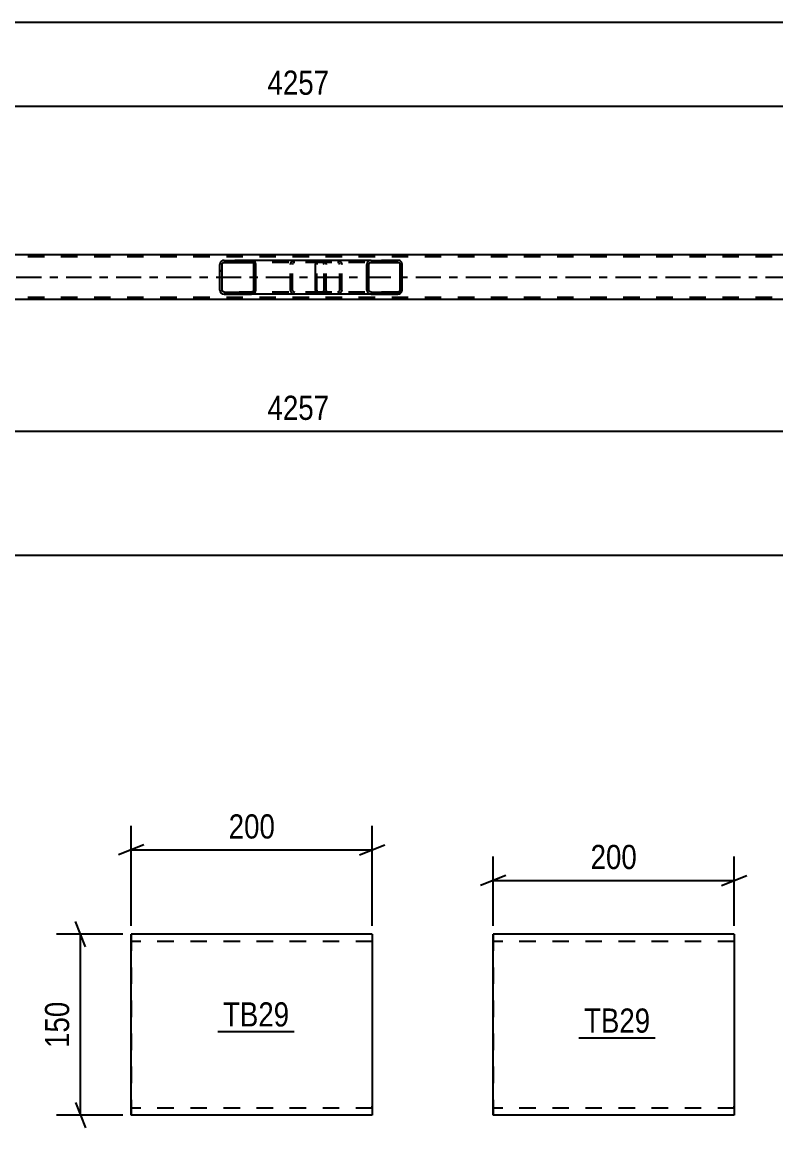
# Model space of a CAD drawing. Header units: millimetres. Extents: x 0 to 841, y 0 to 594.
# Drawn here: x 544 to 633.3, y 129.5 to 260.6 of the extents above; entities that cross this region are included whole.
import ezdxf

# ---------------------------------------------------------------- set-up
doc = ezdxf.new("R2010")
doc.units = ezdxf.units.MM
doc.linetypes.add('DXK_LINE_DOT2', pattern=[3.9198, 1.9599, -1.9599])
doc.linetypes.add('DXK_LINE_DOT3', pattern=[5.9187, 2.979, -0.9799, 0.9799, -0.9799])
doc.styles.add('Arial Narrow', font='ARIALN.TTF', dxfattribs={"height": 0.2})

# ---------------------------------------------------------------- blocks, each defined once
blk = doc.blocks.new('Part-283124494-4360 - 4286')
at = {"color": 7, "linetype": 'DXK_LINE_DOT2'}
for p, q in [((758.27, 232.73), (99.36, 232.73)), ((758.27, 227.93), (99.36, 227.93))]:
    blk.add_line(p, q, dxfattribs=at)
at = {"color": 2, "linetype": 'Continuous'}
for p, q in [((661.03, 232.97), (496.76, 232.97)), ((758.27, 227.69), (241.35, 227.69))]:
    blk.add_line(p, q, dxfattribs=at)
at = {"color": 7, "linetype": 'DXK_LINE_DOT3'}
blk.add_line((99.36, 230.33), (758.27, 230.33), dxfattribs=at)
blk = doc.blocks.new('Part-283124494-4518 - 4286')
at = {"linetype": 'Continuous'}
h = blk.add_hatch(dxfattribs=at)
h.set_pattern_fill('', scale=0.7, style=0, pattern_type=0)
h.set_pattern_definition([(45, (571.6157, 232.0358), (-1.57154, 1.57154), [])])
h.paths.add_polyline_path([(571.65, 231.85), (571.62, 232.04), (571.5, 232.19), (571.34, 232.3), (571.14, 232.33), (567.91, 232.33), (567.71, 232.3), (567.55, 232.19), (567.44, 232.04), (567.4, 231.85), (567.4, 228.81), (567.44, 228.63), (567.55, 228.47), (567.71, 228.37), (567.91, 228.33), (571.14, 228.33), (571.34, 228.37), (571.5, 228.47), (571.62, 228.63), (571.65, 228.81)])
h.paths.add_polyline_path([(571.38, 228.72), (571.32, 228.64), (571.24, 228.59), (571.14, 228.57), (567.91, 228.57), (567.81, 228.59), (567.73, 228.64), (567.67, 228.72), (567.65, 228.81), (567.65, 231.85), (567.67, 231.94), (567.73, 232.02), (567.81, 232.07), (567.91, 232.09), (571.14, 232.09), (571.24, 232.07), (571.32, 232.02), (571.38, 231.94), (571.4, 231.85), (571.4, 228.81)])
at = {"color": 2, "linetype": 'Continuous'}
for p, q in [((567.44, 232.04), (567.4, 231.85)), ((567.65, 231.85), (567.67, 231.94)), ((567.67, 231.94), (567.73, 232.02)), ((567.91, 232.33), (567.71, 232.3)), ((567.73, 232.02), (567.81, 232.07)), ((567.81, 232.07), (567.91, 232.09)), ((567.91, 232.33), (571.14, 232.33)), ((567.91, 232.09), (571.14, 232.09)), ((579.01, 232.33), (571.14, 232.33)), ((571.34, 232.3), (571.14, 232.33)), ((571.14, 232.09), (571.24, 232.07)), ((571.24, 232.07), (571.32, 232.02)), ((571.32, 232.02), (571.38, 231.94)), ((571.38, 231.94), (571.4, 231.85)), ((571.65, 231.85), (571.62, 232.04)), ((567.4, 228.81), (567.4, 231.85)), ((567.65, 228.81), (567.65, 231.85)), ((571.4, 228.81), (571.4, 231.85)), ((571.65, 228.81), (571.65, 231.85)), ((567.4, 228.81), (567.44, 228.63)), ((567.67, 228.72), (567.65, 228.81)), ((567.73, 228.64), (567.67, 228.72)), ((567.71, 228.37), (567.91, 228.33)), ((567.81, 228.59), (567.73, 228.64)), ((567.91, 228.57), (567.81, 228.59)), ((567.91, 228.57), (571.14, 228.57)), ((567.91, 228.33), (571.14, 228.33)), ((571.24, 228.59), (571.14, 228.57)), ((571.14, 228.33), (571.34, 228.37)), ((579.01, 228.33), (571.14, 228.33)), ((571.32, 228.64), (571.24, 228.59)), ((571.38, 228.72), (571.32, 228.64)), ((571.4, 228.81), (571.38, 228.72)), ((571.62, 228.63), (571.65, 228.81))]:
    blk.add_line(p, q, dxfattribs=at)
at = {"color": 7, "linetype": 'DXK_LINE_DOT2'}
for p, q in [((571.14, 232.33), (567.91, 232.33)), ((579.49, 232.09), (567.91, 232.09)), ((575.75, 231.85), (575.79, 232.04)), ((576.02, 231.94), (576, 231.85)), ((576.08, 232.02), (576.02, 231.94)), ((576.06, 232.3), (576.26, 232.33)), ((576.16, 232.07), (576.08, 232.02)), ((576.26, 232.09), (576.16, 232.07)), ((579.49, 232.33), (579.01, 232.33)), ((579.49, 232.33), (579.69, 232.3)), ((579.59, 232.07), (579.49, 232.09)), ((579.67, 232.02), (579.59, 232.07)), ((579.73, 231.94), (579.67, 232.02)), ((579.75, 231.85), (579.73, 231.94)), ((579.97, 232.04), (580, 231.85)), ((575.75, 228.81), (575.75, 231.85)), ((576, 228.81), (576, 231.85)), ((579.75, 228.81), (579.75, 231.85)), ((580, 228.81), (580, 231.85)), ((579.49, 228.57), (567.91, 228.57)), ((571.14, 228.33), (567.91, 228.33)), ((575.79, 228.63), (575.75, 228.81)), ((576, 228.81), (576.02, 228.72)), ((576.02, 228.72), (576.08, 228.64)), ((576.26, 228.33), (576.06, 228.37)), ((576.08, 228.64), (576.1, 228.63)), ((576.1, 228.63), (576.16, 228.59)), ((576.16, 228.59), (576.26, 228.57)), ((579.49, 228.33), (579.01, 228.33)), ((579.49, 228.57), (579.59, 228.59)), ((579.69, 228.37), (579.49, 228.33)), ((579.59, 228.59), (579.67, 228.64)), ((579.67, 228.64), (579.73, 228.72)), ((579.73, 228.72), (579.75, 228.81)), ((580, 228.81), (579.97, 228.63))]:
    blk.add_line(p, q, dxfattribs=at)
at = {"color": 2, "linetype": 'Continuous'}
for centre, start, end in [((567.89, 231.83), 110.7583, 155.68), ((571.16, 231.83), 24.32, 69.2417), ((567.89, 228.83), 204.32, 249.2417), ((571.16, 228.83), 290.7583, 335.68)]:
    blk.add_arc(centre, 0.496, start, end, dxfattribs=at)
at = {"color": 7, "linetype": 'DXK_LINE_DOT2'}
for centre, start, end in [((576.24, 231.83), 110.7583, 155.68), ((579.51, 231.83), 24.32, 69.2417), ((576.24, 228.83), 204.32, 249.2417), ((579.51, 228.83), 290.7583, 335.68)]:
    blk.add_arc(centre, 0.496, start, end, dxfattribs=at)
blk = doc.blocks.new('Part-283124494-4519 - 4286')
at = {"linetype": 'Continuous'}
h = blk.add_hatch(dxfattribs=at)
h.set_pattern_fill('', scale=0.7, style=0, pattern_type=0)
h.set_pattern_definition([(45, (588.961, 232.0358), (-1.57154, 1.57154), [])])
h.paths.add_polyline_path([(589, 231.85), (588.96, 232.04), (588.85, 232.19), (588.69, 232.3), (588.5, 232.33), (585.31, 232.33), (585.12, 232.3), (584.96, 232.19), (584.85, 232.04), (584.81, 231.85), (584.81, 228.81), (584.85, 228.63), (584.96, 228.47), (585.12, 228.37), (585.31, 228.33), (588.5, 228.33), (588.69, 228.37), (588.85, 228.47), (588.96, 228.63), (589, 228.81)])
h.paths.add_polyline_path([(588.73, 228.72), (588.67, 228.64), (588.59, 228.59), (588.5, 228.57), (585.31, 228.57), (585.22, 228.59), (585.13, 228.64), (585.08, 228.72), (585.06, 228.81), (585.06, 231.85), (585.08, 231.94), (585.13, 232.02), (585.22, 232.07), (585.31, 232.09), (588.5, 232.09), (588.59, 232.07), (588.67, 232.02), (588.73, 231.94), (588.75, 231.85), (588.75, 228.81)])
at = {"color": 2, "linetype": 'Continuous'}
for p, q in [((578.74, 231.85), (578.76, 232.04)), ((578.76, 232.04), (578.82, 232.19)), ((578.82, 232.19), (578.91, 232.3)), ((578.91, 232.3), (579.01, 232.33)), ((585.31, 232.33), (579.01, 232.33)), ((584.85, 232.04), (584.81, 231.85)), ((585.06, 231.85), (585.08, 231.94)), ((585.08, 231.94), (585.13, 232.02)), ((585.31, 232.33), (585.12, 232.3)), ((585.13, 232.02), (585.22, 232.07)), ((585.22, 232.07), (585.31, 232.09)), ((585.31, 232.33), (588.5, 232.33)), ((585.31, 232.09), (588.5, 232.09)), ((588.69, 232.3), (588.5, 232.33)), ((588.5, 232.09), (588.59, 232.07)), ((588.59, 232.07), (588.67, 232.02)), ((588.67, 232.02), (588.73, 231.94)), ((588.73, 231.94), (588.75, 231.85)), ((589, 231.85), (588.96, 232.04)), ((578.74, 228.81), (578.74, 231.85)), ((584.81, 228.81), (584.81, 231.85)), ((585.06, 228.81), (585.06, 231.85)), ((588.75, 228.81), (588.75, 231.85)), ((589, 228.81), (589, 231.85)), ((578.76, 228.63), (578.74, 228.81)), ((578.82, 228.47), (578.76, 228.63)), ((578.91, 228.37), (578.82, 228.47)), ((579.01, 228.33), (578.91, 228.37)), ((585.31, 228.33), (579.01, 228.33)), ((584.81, 228.81), (584.85, 228.63)), ((585.08, 228.72), (585.06, 228.81)), ((585.13, 228.64), (585.08, 228.72)), ((585.12, 228.37), (585.31, 228.33)), ((585.22, 228.59), (585.13, 228.64)), ((585.31, 228.57), (585.22, 228.59)), ((585.31, 228.57), (588.5, 228.57)), ((585.31, 228.33), (588.5, 228.33)), ((588.59, 228.59), (588.5, 228.57)), ((588.5, 228.33), (588.69, 228.37)), ((588.67, 228.64), (588.59, 228.59)), ((588.73, 228.72), (588.67, 228.64)), ((588.75, 228.81), (588.73, 228.72)), ((588.96, 228.63), (589, 228.81))]:
    blk.add_line(p, q, dxfattribs=at)
at = {"color": 7, "linetype": 'DXK_LINE_DOT2'}
for p, q in [((578.89, 231.94), (578.88, 231.85)), ((578.92, 232.02), (578.89, 231.94)), ((578.96, 232.07), (578.92, 232.02)), ((579.01, 232.09), (578.96, 232.07)), ((588.5, 232.09), (579.01, 232.09)), ((580, 232.09), (580, 232.33)), ((581.35, 232.33), (581.54, 232.3)), ((581.44, 232.07), (581.35, 232.09)), ((581.52, 232.02), (581.44, 232.07)), ((581.58, 231.94), (581.52, 232.02)), ((581.6, 231.85), (581.58, 231.94)), ((581.81, 232.04), (581.85, 231.85)), ((588.5, 232.33), (585.31, 232.33)), ((578.88, 228.81), (578.88, 231.85)), ((581.6, 228.81), (581.6, 231.85)), ((581.85, 228.81), (581.85, 231.85)), ((578.88, 228.81), (578.89, 228.72)), ((578.89, 228.72), (578.92, 228.64)), ((578.92, 228.64), (578.96, 228.59)), ((578.96, 228.59), (579.01, 228.57)), ((588.5, 228.57), (579.01, 228.57)), ((580, 228.33), (580, 228.57)), ((581.35, 228.57), (581.44, 228.59)), ((581.54, 228.37), (581.35, 228.33)), ((581.44, 228.59), (581.52, 228.64)), ((581.52, 228.64), (581.58, 228.72)), ((581.58, 228.72), (581.6, 228.81)), ((581.85, 228.81), (581.81, 228.63)), ((588.5, 228.33), (585.31, 228.33))]:
    blk.add_line(p, q, dxfattribs=at)
for centre, start, end in [((581.36, 231.84), 23.8494, 68.8059), ((581.36, 228.83), 291.1941, 336.1506)]:
    blk.add_arc(centre, 0.492, start, end, dxfattribs=at)
at = {"color": 2, "linetype": 'Continuous'}
for centre, start, end in [((585.3, 231.84), 111.1941, 156.1506), ((588.51, 231.84), 23.8494, 68.8059), ((585.3, 228.83), 203.8494, 248.8059), ((588.51, 228.83), 291.1941, 336.1506)]:
    blk.add_arc(centre, 0.492, start, end, dxfattribs=at)
blk = doc.blocks.new('Part-283124494-5528 - 5524')
at = {"color": 2, "linetype": 'Continuous'}
for p, q in [((556.89, 150.76), (556.89, 152.48)), ((556.89, 152.48), (556.89, 152.48)), ((585.46, 152.48), (556.89, 152.48)), ((585.46, 152.48), (585.46, 152.35)), ((585.46, 152.35), (585.46, 151.97)), ((585.46, 151.97), (585.46, 150.76)), ((556.89, 131.05), (556.89, 150.76)), ((585.46, 150.76), (585.46, 131.05)), ((556.89, 131.05), (556.89, 131.05)), ((585.46, 131.05), (556.89, 131.05))]:
    blk.add_line(p, q, dxfattribs=at)
at = {"color": 7, "linetype": 'DXK_LINE_DOT2'}
for p, q in [((556.89, 152.48), (556.89, 131.05)), ((556.89, 152.48), (556.89, 152.48)), ((585.46, 152.48), (585.46, 131.05)), ((556.89, 151.62), (556.89, 151.62)), ((585.46, 151.62), (556.89, 151.62)), ((556.89, 151.55), (556.89, 151.62)), ((556.89, 151.42), (556.89, 151.55)), ((556.89, 151.37), (556.89, 151.42)), ((556.89, 151.09), (556.89, 151.37)), ((585.46, 151.42), (585.46, 150.76)), ((556.89, 131.97), (556.89, 132.11)), ((556.89, 131.9), (556.89, 131.9)), ((585.46, 131.9), (556.89, 131.9)), ((556.89, 131.05), (556.89, 131.05)), ((585.46, 131.97), (585.46, 132.11)), ((585.46, 131.9), (585.46, 131.97))]:
    blk.add_line(p, q, dxfattribs=at)
blk = doc.blocks.new('Part-283124494-5246 - 5241')
at = {"color": 2, "linetype": 'Continuous'}
for p, q in [((599.79, 150.76), (599.79, 152.48)), ((599.79, 152.48), (599.79, 152.48)), ((628.36, 152.48), (599.79, 152.48)), ((628.36, 152.48), (628.36, 152.35)), ((628.36, 152.35), (628.36, 151.97)), ((628.36, 151.97), (628.36, 150.76)), ((599.79, 131.05), (599.79, 150.76)), ((628.36, 150.76), (628.36, 131.05)), ((599.79, 131.05), (599.79, 131.05)), ((628.36, 131.05), (599.79, 131.05))]:
    blk.add_line(p, q, dxfattribs=at)
at = {"color": 7, "linetype": 'DXK_LINE_DOT2'}
for p, q in [((599.79, 152.48), (599.79, 131.05)), ((599.79, 152.48), (599.79, 152.48)), ((628.36, 152.48), (628.36, 131.05)), ((599.79, 151.62), (599.79, 151.62)), ((628.36, 151.62), (599.79, 151.62)), ((599.79, 151.55), (599.79, 151.62)), ((599.79, 151.42), (599.79, 151.55)), ((599.79, 151.37), (599.79, 151.42)), ((599.79, 151.09), (599.79, 151.37)), ((628.36, 151.42), (628.36, 150.76)), ((599.79, 131.97), (599.79, 132.11)), ((599.79, 131.9), (599.79, 131.9)), ((628.36, 131.9), (599.79, 131.9)), ((599.79, 131.05), (599.79, 131.05)), ((628.36, 131.97), (628.36, 132.11)), ((628.36, 131.9), (628.36, 131.97))]:
    blk.add_line(p, q, dxfattribs=at)
blk = doc.blocks.new('StraightDimension-283124494-4709 - 4286')
at = {"color": 7, "linetype": 'Continuous'}
blk.add_line((90.1, 197.4), (767.53, 197.4), dxfattribs=at)
blk = doc.blocks.new('StraightDimension-283124494-4654 - 4286')
at = {"color": 7, "linetype": 'Continuous'}
for p, q in [((491.56, 218.29), (491.56, 201.64)), ((661.83, 218.29), (661.83, 201.64)), ((493.06, 212.68), (490.06, 211.48)), ((660.33, 211.48), (663.33, 212.68)), ((491.56, 212.08), (661.83, 212.08))]:
    blk.add_line(p, q, dxfattribs=at)
at = {"color": 0}
blk.add_wipeout([(580.95, 212.83), (580.95, 217.03), (572.44, 217.03), (572.44, 212.83)], dxfattribs=at)
at = {"color": 3, "style": 'Arial Narrow'}
blk.add_text('4257', height=2.863, dxfattribs=at).set_placement((573.04, 213.43))
at = {"color": 0, "linetype": 'Continuous'}
blk.add_wipeout([(661.23, 211.38), (657.03, 211.38), (657.03, 201.04), (661.23, 201.04)], dxfattribs=at)
at = {"color": 3, "linetype": 'Continuous', "style": 'Arial Narrow'}
blk.add_text('14431', height=2.863, rotation=90.0002, dxfattribs=at).set_placement((660.63, 201.64))
blk = doc.blocks.new('StraightDimension-283124494-4678 - 4286')
at = {"color": 7, "linetype": 'Continuous'}
for p, q in [((491.56, 234.37), (491.56, 253.45)), ((661.83, 234.37), (661.83, 253.45)), ((493.06, 251.2), (490.06, 250)), ((491.56, 250.6), (661.83, 250.6)), ((660.33, 250), (663.33, 251.2))]:
    blk.add_line(p, q, dxfattribs=at)
at = {"color": 0}
blk.add_wipeout([(580.95, 251.35), (580.95, 255.55), (572.44, 255.55), (572.44, 251.35)], dxfattribs=at)
at = {"color": 3, "style": 'Arial Narrow'}
blk.add_text('4257', height=2.863, dxfattribs=at).set_placement((573.04, 251.95))
blk = doc.blocks.new('StraightDimension-283124494-13188 - 4286')
at = {"color": 7, "linetype": 'Continuous'}
blk.add_line((90.74, 260.56), (766.89, 260.56), dxfattribs=at)
blk = doc.blocks.new('StraightDimension-283124494-5531 - 5524')
at = {"color": 7, "linetype": 'Continuous'}
for p, q in [((551.48, 150.98), (550.28, 153.98)), ((555.89, 152.48), (548.03, 152.48)), ((550.88, 131.05), (550.88, 152.48)), ((550.28, 132.55), (551.48, 129.55)), ((555.89, 131.05), (548.03, 131.05))]:
    blk.add_line(p, q, dxfattribs=at)
at = {"color": 0}
blk.add_wipeout([(550.13, 145.1), (545.93, 145.1), (545.93, 138.42), (550.13, 138.42)], dxfattribs=at)
at = {"color": 3, "style": 'Arial Narrow'}
blk.add_text('150', height=2.863, rotation=90.0002, dxfattribs=at).set_placement((549.53, 139.02))
blk = doc.blocks.new('StraightDimension-283124494-5542 - 5524')
at = {"color": 7, "linetype": 'Continuous'}
for p, q in [((556.89, 153.48), (556.89, 165.33)), ((585.46, 153.48), (585.46, 165.33)), ((558.39, 163.08), (555.39, 161.88)), ((556.89, 162.48), (585.46, 162.48)), ((583.96, 161.88), (586.96, 163.08))]:
    blk.add_line(p, q, dxfattribs=at)
at = {"color": 0}
blk.add_wipeout([(574.52, 163.23), (574.52, 167.43), (567.84, 167.43), (567.84, 163.23)], dxfattribs=at)
at = {"color": 3, "style": 'Arial Narrow'}
blk.add_text('200', height=2.863, dxfattribs=at).set_placement((568.44, 163.83))
blk = doc.blocks.new('StraightDimension-283124494-5249 - 5241')
at = {"color": 7, "linetype": 'Continuous'}
for p, q in [((599.79, 153.48), (599.79, 161.71)), ((628.36, 153.48), (628.36, 161.71)), ((601.29, 159.46), (598.29, 158.26)), ((599.79, 158.86), (628.36, 158.86)), ((626.86, 158.26), (629.86, 159.46))]:
    blk.add_line(p, q, dxfattribs=at)
at = {"color": 0}
blk.add_wipeout([(617.42, 159.61), (617.42, 163.81), (610.73, 163.81), (610.73, 159.61)], dxfattribs=at)
at = {"color": 3, "style": 'Arial Narrow'}
blk.add_text('200', height=2.863, dxfattribs=at).set_placement((611.33, 160.21))
blk = doc.blocks.new('Mark-283124494-5526 - 5524')
at = {"color": 0}
blk.add_wipeout([(575.61, 141.56), (575.61, 144.56), (567.76, 144.56), (567.76, 141.56)], dxfattribs=at)
blk.add_wipeout([(575.61, 141.56), (575.61, 144.56), (567.76, 144.56), (567.76, 141.56)], dxfattribs=at)
at = {"color": 30, "linetype": 'Continuous'}
blk.add_line((567.16, 140.96), (576.21, 140.96), dxfattribs=at)
at = {"color": 3, "style": 'Arial Narrow'}
blk.add_text('TB29', height=2.863, dxfattribs=at).set_placement((567.76, 141.56))
blk = doc.blocks.new('Mark-283124494-5244 - 5241')
at = {"color": 0}
blk.add_wipeout([(618.4, 140.83), (618.4, 143.83), (610.55, 143.83), (610.55, 140.83)], dxfattribs=at)
blk.add_wipeout([(618.4, 140.83), (618.4, 143.83), (610.55, 143.83), (610.55, 140.83)], dxfattribs=at)
at = {"color": 30, "linetype": 'Continuous'}
blk.add_line((609.95, 140.23), (619, 140.23), dxfattribs=at)
at = {"color": 3, "style": 'Arial Narrow'}
blk.add_text('TB29', height=2.863, dxfattribs=at).set_placement((610.55, 140.83))

msp = doc.modelspace()

# ---------------------------------------------------------------- block references
for name in ['StraightDimension-283124494-4678 - 4286', 'Part-283124494-4360 - 4286', 'Part-283124494-4518 - 4286', 'Part-283124494-4519 - 4286', 'StraightDimension-283124494-4709 - 4286', 'StraightDimension-283124494-5249 - 5241', 'StraightDimension-283124494-5531 - 5524', 'Part-283124494-5528 - 5524', 'Part-283124494-5246 - 5241']:
    msp.add_blockref(name, (0, 0))

# ---------------------------------------------------------------- next in the draw order: block references
for name in ['StraightDimension-283124494-13188 - 4286', 'StraightDimension-283124494-4654 - 4286', 'StraightDimension-283124494-5542 - 5524', 'Mark-283124494-5526 - 5524', 'Mark-283124494-5244 - 5241']:
    msp.add_blockref(name, (0, 0))

doc.saveas('drawing.dxf')
